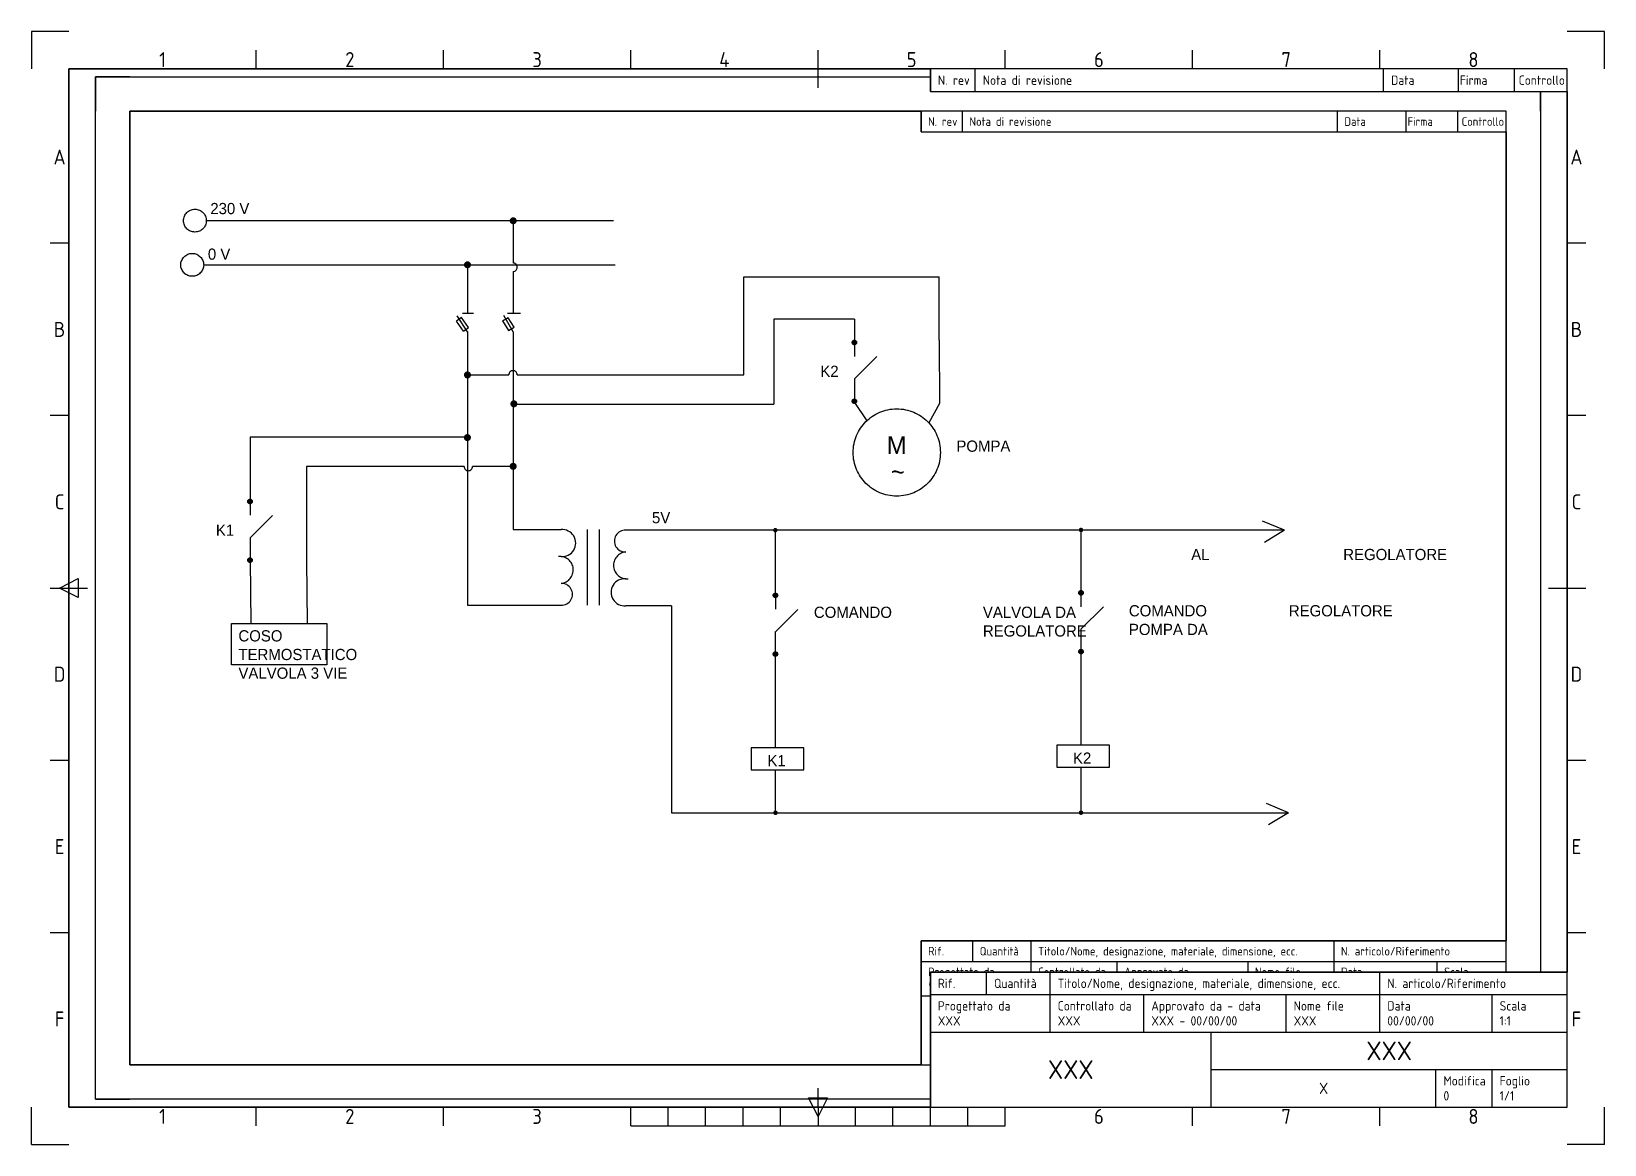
# Paper-space layout 'ISO A3 blocco di titolo' of a CAD drawing. Header units: millimetres. Extents: x 0 to 420, y 0 to 297.
# The model-space entities are those that its viewports show. They can reach past a viewport. Long polylines and large blocks are cut down to what shows.
import ezdxf
from ezdxf.enums import TextEntityAlignment as Align

# ---------------------------------------------------------------- set-up
doc = ezdxf.new("R2010")
doc.units = ezdxf.units.MM
doc.header["$LTSCALE"] = 0.5
for name, color, linetype in [('FRAME 025', 7, 'Continuous'), ('FRAME 050', 6, 'Continuous'), ('FRAME 070', 5, 'Continuous'), ('FRAME 200', 8, 'Continuous'), ('griglia', 254, 'Continuous'), ('TESTO', 7, 'Continuous'), ('Title Block', 7, 'Continuous'), ('TUBAZIONI', 7, 'Continuous'), ('Viewport', 7, 'Continuous')]:
    doc.layers.add(name, color=color, linetype=linetype)
doc.styles.add('ISO Proportional', font='isocp.shx')

# ---------------------------------------------------------------- blocks, each defined once
blk = doc.blocks.new('ISO A3 title block')
at = {"layer": 'FRAME 050'}
for p, q in [((60, 287), (60, 292)), ((110, 287), (110, 292)), ((160, 287), (160, 292)), ((210, 282), (210, 292)), ((260, 287), (260, 292)), ((310, 287), (310, 292)), ((360, 287), (360, 292)), ((10, 240.5), (5, 240.5)), ((415, 240.5), (410, 240.5)), ((10, 194.5), (5, 194.5)), ((415, 194.5), (410, 194.5)), ((5, 148.5), (15, 148.5)), ((7.5, 148.5), (12.5, 151)), ((12.5, 146), (7.5, 148.5)), ((12.5, 151), (12.5, 146)), ((405, 148.5), (415, 148.5)), ((10, 102.5), (5, 102.5)), ((415, 102.5), (410, 102.5)), ((10, 56.5), (5, 56.5)), ((415, 56.5), (410, 56.5)), ((210, 10), (210, 15)), ((60, 5), (60, 10)), ((110, 5), (110, 10)), ((160, 5), (160, 10)), ((170, 5), (170, 10)), ((180, 5), (180, 10)), ((190, 5), (190, 10)), ((200, 5), (200, 10)), ((207.5, 12.5), (212.5, 12.5)), ((210, 7.5), (207.5, 12.5)), ((212.5, 12.5), (210, 7.5)), ((210, 10), (210, 5)), ((220, 5), (220, 10)), ((230, 5), (230, 10)), ((240, 5), (240, 10)), ((250, 5), (250, 10)), ((260, 5), (260, 10)), ((310, 5), (310, 10)), ((360, 5), (360, 10)), ((160, 5), (260, 5))]:
    blk.add_line(p, q, dxfattribs=at)
at = {"layer": 'FRAME 070'}
for p, q in [((410, 287), (10, 287)), ((10, 287), (10, 10)), ((240, 281), (240, 287)), ((252, 281), (252, 287)), ((361, 281), (361, 287)), ((381, 281), (381, 287)), ((396, 281), (396, 287)), ((410, 10), (410, 287)), ((240, 281), (410, 281)), ((240, 46), (410, 46)), ((240, 40), (240, 46)), ((255, 40), (255, 46)), ((272, 40), (272, 46)), ((360, 40), (360, 46)), ((240, 40), (410, 40)), ((240, 10), (240, 40)), ((272, 30), (272, 40)), ((297, 30), (297, 40)), ((335, 30), (335, 40)), ((360, 30), (360, 40)), ((390, 30), (390, 40)), ((240, 30), (410, 30)), ((315, 10), (315, 30)), ((315, 20), (410, 20)), ((375, 10), (375, 20)), ((390, 10), (390, 20)), ((10, 10), (410, 10))]:
    blk.add_line(p, q, dxfattribs=at)
at = {"layer": 'FRAME 200'}
for p, q in [((0, 297), (0, 287)), ((10, 297), (0, 297)), ((420, 297), (410, 297)), ((420, 287), (420, 297)), ((0, 0), (0, 10)), ((420, 0), (420, 10)), ((0, 0), (10, 0)), ((420, 0), (410, 0))]:
    blk.add_line(p, q, dxfattribs=at)
at = {"layer": 'FRAME 025', "style": 'ISO Proportional'}
for s, p in [('N. rev', (242, 284)), ('Nota di revisione', (254, 284)), ('Data', (363, 284)), ('Firma', (381.36, 284)), ('Controllo', (397.08, 284)), ('Rif.', (242, 43)), ('Quantità', (257, 43)), ('Titolo/Nome, designazione, materiale, dimensione, ecc.', (274, 43)), ('N. articolo/Riferimento', (362, 43)), ('Progettato da', (242, 37)), ('Controllato da', (274, 37)), ('Approvato da - data', (299, 37)), ('Nome file', (337, 37)), ('Data', (362, 37)), ('Scala', (392, 37)), ('Modifica', (377, 17)), ('Foglio', (392, 17))]:
    blk.add_text(s, height=2.5, dxfattribs=at).set_placement(p, align=Align.MIDDLE_LEFT)
at = {"layer": 'FRAME 025', "style": 'ISO Proportional', "flags": 8}
for tag, p in [('PROGETTATO_DA', (242, 33)), ('CONTROLLATO_DA', (274, 33)), ('APPROVATO_DA_DATA', (299, 33)), ('NOMEFILE', (337, 33)), ('DATA', (362, 33)), ('SCALA', (392, 33)), ('MODIFICA', (377, 13)), ('FOGLIO', (392, 13))]:
    blk.add_attdef(tag, text='', height=2.5, dxfattribs=at).set_placement(p, align=Align.MIDDLE_LEFT)
at = {"layer": 'FRAME 050', "style": 'ISO Proportional'}
for s, p in [('1', (35, 289.5)), ('2', (85, 289.5)), ('3', (135, 289.5)), ('4', (185, 289.5)), ('5', (235, 289.5)), ('6', (285, 289.5)), ('7', (335, 289.5)), ('8', (385, 289.5)), ('A', (7.5, 263.5)), ('A', (412.5, 263.5)), ('B', (7.5, 217.5)), ('B', (412.5, 217.5)), ('C', (7.5, 171.5)), ('C', (412.5, 171.5)), ('D', (7.5, 125.5)), ('D', (412.5, 125.5)), ('E', (7.5, 79.5)), ('E', (412.5, 79.5)), ('F', (7.5, 33.5)), ('F', (412.5, 33.5)), ('1', (35, 7.5)), ('2', (85, 7.5)), ('3', (135, 7.5)), ('6', (285, 7.5)), ('7', (335, 7.5)), ('8', (385, 7.5))]:
    blk.add_text(s, height=4, dxfattribs=at).set_placement(p, align=Align.MIDDLE)
at = {"layer": 'FRAME 050', "style": 'ISO Proportional', "flags": 8}
for tag, height, p in [('TITOLO', 5, (362.5, 25)), ('PROPRIETARIO', 5, (277.5, 20)), ('NUMERO_DISEGNO', 3, (345, 15))]:
    blk.add_attdef(tag, text='', height=height, dxfattribs=at).set_placement(p, align=Align.MIDDLE)

msp = doc.modelspace()

# ---------------------------------------------------------------- hatches: boundary and pattern name
at = {"true_color": 0xffffff}
h = msp.add_hatch(color=7, dxfattribs=at)
h.dxf.hatch_style = 1
h.paths.add_polyline_path([(120.38, 255.18), (122.42, 255.18, 1)])
h.paths.add_polyline_path([(122.42, 255.18), (120.38, 255.18, 1)])
h = msp.add_hatch(color=7, dxfattribs=at)
h.dxf.hatch_style = 1
h.paths.add_polyline_path([(107.1, 242.39), (109.14, 242.39, 1)])
h.paths.add_polyline_path([(109.14, 242.39), (107.1, 242.39, 1)])
h = msp.add_hatch(color=7, dxfattribs=at)
h.dxf.hatch_style = 1
h.paths.add_polyline_path([(107.09, 210.4), (109.14, 210.4, 1)])
h.paths.add_polyline_path([(109.14, 210.4), (107.09, 210.4, 1)])
h = msp.add_hatch(color=7, dxfattribs=at)
h.dxf.hatch_style = 1
h.paths.add_polyline_path([(120.58, 202), (122.63, 202, 1)])
h.paths.add_polyline_path([(122.63, 202), (120.58, 202, 1)])
h = msp.add_hatch(color=7, dxfattribs=at)
h.dxf.hatch_style = 1
h.paths.add_polyline_path([(109.12, 192.2), (107.07, 192.2, 1)])
h.paths.add_polyline_path([(107.07, 192.2), (109.12, 192.2, 1)])
h = msp.add_hatch(color=7, dxfattribs=at)
h.dxf.hatch_style = 1
h.paths.add_polyline_path([(122.42, 183.85), (120.37, 183.85, 1)])
h.paths.add_polyline_path([(120.37, 183.85), (122.42, 183.85, 1)])
at = {"layer": 'TESTO', "true_color": 0xffffff}
h = msp.add_hatch(color=7, dxfattribs=at)
h.paths.add_polyline_path([(220.58, 220.46, 0.414214), (219.93, 219.81, 0.414214), (220.58, 219.16)])
h.paths.add_polyline_path([(221.23, 219.81, 0.414214), (220.58, 220.46), (220.58, 219.16, 0.414214)])
h = msp.add_hatch(color=7, dxfattribs=at)
h.paths.add_polyline_path([(220.58, 203.4, 0.414214), (219.93, 202.75, 0.414214), (220.58, 202.1)])
h.paths.add_polyline_path([(220.58, 203.4), (220.58, 202.1, 0.414214), (221.23, 202.75, 0.414214)])
h = msp.add_hatch(color=7, dxfattribs=at)
h.paths.add_polyline_path([(44.91, 174.28, 0.414214), (44.26, 173.63, 0.414214), (44.91, 172.98)])
h.paths.add_polyline_path([(45.56, 173.63, 0.414214), (44.91, 174.28), (44.91, 172.98, 0.414214)])
h = msp.add_hatch(color=7, dxfattribs=at)
h.paths.add_polyline_path([(197.6, 165.95, 0.414214), (196.95, 165.3, 0.414214), (197.6, 164.65)])
h.paths.add_polyline_path([(198.25, 165.3, 0.414214), (197.6, 165.95), (197.6, 164.65, 0.414214)])
h = msp.add_hatch(color=7, dxfattribs=at)
h.paths.add_polyline_path([(286.45, 166.02, 0.414214), (285.8, 165.37, 0.414214), (286.45, 164.72)])
h.paths.add_polyline_path([(287.1, 165.37, 0.414214), (286.45, 166.02), (286.45, 164.72, 0.414214)])
h = msp.add_hatch(color=7, dxfattribs=at)
h.paths.add_polyline_path([(44.91, 157.23, 0.414214), (44.26, 156.58, 0.414214), (44.91, 155.93)])
h.paths.add_polyline_path([(44.91, 157.23), (44.91, 155.93, 0.414214), (45.56, 156.58, 0.414214)])
h = msp.add_hatch(color=7, dxfattribs=at)
h.paths.add_polyline_path([(197.63, 147, 0.414214), (196.98, 146.35, 0.414214), (197.63, 145.7)])
h.paths.add_polyline_path([(198.28, 146.35, 0.414214), (197.63, 147), (197.63, 145.7, 0.414214)])
h = msp.add_hatch(color=7, dxfattribs=at)
h.paths.add_polyline_path([(286.44, 147.74, 0.414214), (285.79, 147.09, 0.414214), (286.44, 146.44)])
h.paths.add_polyline_path([(287.09, 147.09, 0.414214), (286.44, 147.74), (286.44, 146.44, 0.414214)])
h = msp.add_hatch(color=7, dxfattribs=at)
h.paths.add_polyline_path([(197.63, 129.95, 0.414214), (196.98, 129.3, 0.414214), (197.63, 128.65)])
h.paths.add_polyline_path([(197.63, 129.95), (197.63, 128.65, 0.414214), (198.28, 129.3, 0.414214)])
h = msp.add_hatch(color=7, dxfattribs=at)
h.paths.add_polyline_path([(286.44, 130.68, 0.414214), (285.79, 130.03, 0.414214), (286.44, 129.38)])
h.paths.add_polyline_path([(286.44, 130.68), (286.44, 129.38, 0.414214), (287.09, 130.03, 0.414214)])
h = msp.add_hatch(color=7, dxfattribs=at)
h.paths.add_polyline_path([(197.64, 83.86, 0.414214), (196.99, 83.21, 0.414214), (197.64, 82.56)])
h.paths.add_polyline_path([(198.29, 83.21, 0.414214), (197.64, 83.86), (197.64, 82.56, 0.414214)])
h = msp.add_hatch(color=7, dxfattribs=at)
h.paths.add_polyline_path([(286.46, 83.88, 0.414214), (285.81, 83.23, 0.414214), (286.46, 82.58)])
h.paths.add_polyline_path([(287.11, 83.23, 0.414214), (286.46, 83.88), (286.46, 82.58, 0.414214)])

# ---------------------------------------------------------------- linework, layer by layer
for p, q in [((32.2, 255.21), (150.59, 255.21)), ((121.35, 254.52), (121.35, 242.92)), ((31.44, 242.37), (151, 242.37)), ((108.12, 242.37), (108.12, 228.33)), ((121.35, 240.45), (121.35, 228.33)), ((188.4, 210.4), (188.4, 238.88)), ((188.4, 238.88), (245.24, 238.88)), ((245.24, 220.45), (245.24, 238.88)), ((106.34, 227.05), (104.88, 226)), ((106.97, 223.1), (104.88, 226)), ((108.12, 222.91), (105.16, 227.52)), ((108.43, 224.14), (106.34, 227.05)), ((106.66, 228.33), (109.86, 228.33)), ((106.97, 223.1), (108.43, 224.14)), ((118.27, 226.08), (120.08, 223.28)), ((119.9, 227), (118.32, 225.98)), ((121.35, 222.91), (118.66, 227.62)), ((119.74, 228.33), (123.54, 228.33)), ((121.65, 224.3), (119.9, 227)), ((120.08, 223.28), (121.65, 224.3)), ((220.63, 226.6), (197.14, 226.6)), ((197.14, 226.6), (197.14, 201.92)), ((220.63, 226.6), (220.63, 220.04)), ((108.08, 222.97), (108.08, 166.15)), ((121.35, 222.91), (121.35, 165.45)), ((220.58, 219.81), (220.58, 215.78)), ((245.24, 220.45), (245.36, 202.12)), ((108.08, 210.4), (108.08, 210.4)), ((108.08, 210.4), (120.12, 210.4)), ((122.59, 210.4), (151.44, 210.4)), ((151.03, 210.4), (151.03, 210.4)), ((151.03, 210.4), (188.4, 210.4)), ((220.58, 209.22), (220.58, 202.75)), ((121.35, 201.92), (150.69, 201.92)), ((150.46, 201.92), (197.14, 201.92)), ((220.58, 202.37), (224.17, 197.07)), ((245.36, 202.12), (242.24, 196.44)), ((108.35, 192.28), (44.96, 192.28)), ((44.96, 192.28), (44.96, 173.86)), ((78.33, 183.81), (61.36, 183.81)), ((61.36, 183.81), (61.36, 173.48)), ((107.12, 183.81), (78.27, 183.81)), ((121.63, 183.81), (109.59, 183.81)), ((44.91, 173.63), (44.91, 169.61)), ((61.36, 173.48), (61.36, 156.03)), ((108.08, 166.15), (108.08, 143.5)), ((121.35, 165.45), (135.31, 165.45)), ((142.89, 165.45), (142.89, 143.5)), ((146.39, 165.45), (146.39, 143.5)), ((345.42, 165.31), (154.13, 165.31)), ((197.63, 147), (197.63, 165.31)), ((286.45, 147.02), (286.45, 164.68)), ((345.62, 165.28), (339.2, 167.95)), ((345.62, 165.28), (339.82, 161.76)), ((44.91, 163.04), (44.91, 156.58)), ((44.91, 156.58), (45.11, 138.16)), ((61.36, 156.49), (61.48, 138.16)), ((135.37, 157.65), (135.37, 157.64)), ((154.02, 158.94), (154.02, 158.95)), ((154.07, 151.16), (154.07, 151.16)), ((135.43, 149.86), (135.43, 149.85)), ((197.63, 146.35), (197.63, 142.33)), ((286.44, 147.09), (286.44, 143.06)), ((108.08, 143.5), (135.31, 143.5)), ((167.45, 143.36), (154.13, 143.36)), ((167.45, 143.36), (167.45, 83.21)), ((39.48, 138.16), (67.28, 138.16)), ((39.48, 126.18), (39.48, 138.16)), ((67.28, 138.16), (67.28, 126.18)), ((197.66, 102.08), (197.69, 135.82)), ((286.47, 102.82), (286.5, 136.56)), ((67.28, 126.18), (39.48, 126.18)), ((190.57, 102.08), (190.57, 95.7)), ((205.88, 102.08), (190.57, 102.08)), ((205.88, 95.7), (205.88, 102.08)), ((279.38, 102.82), (279.38, 96.43)), ((294.69, 102.82), (279.38, 102.82)), ((294.69, 96.43), (294.69, 102.82)), ((279.38, 96.43), (294.69, 96.43)), ((286.45, 83.29), (286.46, 96.43)), ((190.57, 95.7), (205.88, 95.7)), ((197.64, 83.21), (197.65, 95.7)), ((167.45, 83.21), (346.74, 83.21)), ((346.74, 83.21), (340.32, 85.88)), ((346.74, 83.21), (340.94, 79.69))]:
    msp.add_line(p, q)
for centre, radius in [((28.89, 255.21), 3.31), ((28.11, 242.37), 3.33), ((232.89, 187.87), 12.68)]:
    msp.add_circle(centre, radius)
for centre, radius, start, end in [((135.67, 161.55), 3.92, 264.8097, 95.1903), ((153.99, 162.13), 3.18, 87.5415, 272.4585), ((134.95, 153.75), 3.92, 275.3714, 95.3714), ((154.5, 155.06), 3.92, 95.3714, 275.3714), ((153.78, 147.26), 3.92, 84.8097, 275.1903), ((135.45, 146.67), 3.18, 267.5415, 92.4585)]:
    msp.add_arc(centre, radius, start, end)
at = {"layer": 'FRAME 070'}
for p, q in [((410, 287), (10, 287)), ((10, 287), (10, 10)), ((240, 281), (240, 287)), ((252, 281), (252, 287)), ((361, 281), (361, 287)), ((381, 281), (381, 287)), ((396, 281), (396, 287)), ((410, 10), (410, 287)), ((240, 281), (410, 281)), ((240, 46), (410, 46)), ((240, 40), (240, 46)), ((255, 40), (255, 46)), ((272, 40), (272, 46)), ((360, 40), (360, 46)), ((240, 40), (410, 40)), ((240, 10), (240, 40)), ((272, 30), (272, 40)), ((297, 30), (297, 40)), ((335, 30), (335, 40)), ((360, 30), (360, 40)), ((390, 30), (390, 40)), ((240, 30), (410, 30)), ((315, 10), (315, 30)), ((315, 20), (410, 20)), ((375, 10), (375, 20)), ((390, 10), (390, 20)), ((10, 10), (410, 10))]:
    msp.add_line(p, q, dxfattribs=at)
at = {"layer": 'FRAME 200'}
for p, q in [((0, 297), (0, 287)), ((10, 297), (0, 297)), ((420, 297), (410, 297)), ((420, 287), (420, 297)), ((0, 0), (0, 10)), ((420, 0), (420, 10)), ((0, 0), (10, 0)), ((420, 0), (410, 0))]:
    msp.add_line(p, q, dxfattribs=at)
at = {"layer": 'griglia'}
for p, q in [((0, 297), (420, 297)), ((0, 0), (0, 297)), ((420, 297), (420, 0)), ((420, 0), (0, 0))]:
    msp.add_line(p, q, dxfattribs=at)
at = {"layer": 'TESTO'}
for centre in [(220.58, 219.81), (220.58, 202.75), (44.91, 173.63), (44.91, 156.58), (197.63, 146.35), (286.44, 147.09), (197.63, 129.3), (286.44, 130.03)]:
    msp.add_circle(centre, 0.65, dxfattribs=at)
at = {"layer": 'TUBAZIONI'}
for p, q in [((220.58, 209.22), (227.08, 215.72)), ((44.91, 163.04), (51.41, 169.54)), ((197.63, 135.76), (204.13, 142.26)), ((286.44, 136.5), (292.94, 143))]:
    msp.add_line(p, q, dxfattribs=at)
for centre, start, end in [((121.35, 241.68), 270, 90), ((121.35, 210.4), 0, 180), ((108.35, 183.81), 180, 360)]:
    msp.add_arc(centre, 1.24, start, end, dxfattribs=at)
at = {"layer": 'Viewport'}
msp.add_lwpolyline([(10, 287), (240, 287), (240, 281), (410, 281), (410, 46), (240, 46), (240, 10), (10, 10)], close=True, dxfattribs=at)

# ---------------------------------------------------------------- texts
at = {"layer": 'FRAME 025', "style": 'ISO Proportional'}
for s, p in [('N. rev', (242, 284)), ('Nota di revisione', (254, 284)), ('Data', (363, 284)), ('Firma', (381.36, 284)), ('Controllo', (397.08, 284)), ('Rif.', (242, 43)), ('Quantità', (257, 43)), ('Titolo/Nome, designazione, materiale, dimensione, ecc.', (274, 43)), ('N. articolo/Riferimento', (362, 43)), ('Progettato da', (242, 37)), ('Controllato da', (274, 37)), ('Approvato da ', (299, 37)), ('Nome file', (337, 37)), ('Data', (362, 37)), ('Scala', (392, 37))]:
    msp.add_text(s, height=2.5, dxfattribs=at).set_placement(p, align=Align.MIDDLE_LEFT)
at = {"layer": 'griglia', "insert": (242.12, 33.87), "char_height": 1, "attachment_point": 1}
msp.add_mtext('Fusco Alberto e Campello Manuel', dxfattribs=at)
at = {"layer": 'griglia', "char_height": 2.5, "attachment_point": 1}
for s, width, insert in [('Schema elettrico di alimentazione', 78.6221, (325.53, 26.49)), ('I.T.T.BARSANTI', 45.975, (262.07, 21.53))]:
    msp.add_mtext_dynamic_manual_height_columns(s, width=width, gutter_width=12.5, heights=[0], dxfattribs=dict(at, insert=insert))
at = {"layer": 'TUBAZIONI'}
note = msp.add_mtext_dynamic_manual_height_columns('230 ', width=15.069, gutter_width=12.5, heights=[6.19, 0], dxfattribs=dict(at, insert=(33.36, 260.35), char_height=3.25, attachment_point=1))
for column, words in zip(note.columns.linked_columns, ['V']):
    column.text = words
at = {"layer": 'TUBAZIONI', "attachment_point": 1}
for s, width, heights, insert, char_height in [('0 V', 7.4048, [0], (32.66, 247.12), 3.25), ('K2', 15.069, [6.19], (210.67, 213.08), 3.25), ('M', 15.069, [6.19], (229.98, 192.59), 5.2), ('POMPA', 15.069, [6.19], (250.22, 191.33), 3.25), ('~', 15.069, [6.19], (231.18, 184.88), 5.2), ('5V', 15.069, [6.19], (161.74, 170.56), 3.25), ('K1', 15.069, [6.19], (35, 166.91), 3.25), ('K2', 15.069, [6.19], (284.11, 100.71), 3.25), ('K1', 15.069, [6.19], (195.3, 99.98), 3.25)]:
    msp.add_mtext_dynamic_manual_height_columns(s, width=width, gutter_width=12.5, heights=heights, dxfattribs=dict(at, insert=insert, char_height=char_height))
at = {"layer": 'TUBAZIONI'}
note = msp.add_mtext_dynamic_manual_height_columns('AL ', width=31.6858, gutter_width=12.5, heights=[6.4, 0], dxfattribs=dict(at, insert=(318.48, 159.86), char_height=3.25, attachment_point=1))
for column, words in zip(note.columns.linked_columns, ['REGOLATORE']):
    column.text = words
note = msp.add_mtext_dynamic_manual_height_columns('COMANDO ', width=36.6276, gutter_width=12.5, heights=[8.38, 0], dxfattribs=dict(at, insert=(208.8, 143.07), char_height=3.25, attachment_point=1))
for column, words in zip(note.columns.linked_columns, ['VALVOLA DA REGOLATORE']):
    column.text = words
note = msp.add_mtext_dynamic_manual_height_columns('COMANDO POMPA DA ', width=33.9987, gutter_width=12.5, heights=[9.38, 0], dxfattribs=dict(at, insert=(300.36, 143.51), char_height=3.25, attachment_point=1))
for column, words in zip(note.columns.linked_columns, ['REGOLATORE']):
    column.text = words
note = msp.add_mtext_dynamic_manual_height_columns('COSO TERMOSTATICO\\PVALVOLA 3 ', width=34.9059, gutter_width=12.5, heights=[17.71, 0], dxfattribs=dict(at, insert=(41.54, 136.23), char_height=3.25, attachment_point=1))
for column, words in zip(note.columns.linked_columns, ['VIE']):
    column.text = words

psp = doc.layouts.new('ISO A3 blocco di titolo')

# ---------------------------------------------------------------- linework, layer by layer
at = {"layer": 'Viewport'}
psp.add_lwpolyline([(10, 287), (240, 287), (240, 281), (410, 281), (410, 46), (240, 46), (240, 10), (10, 10)], close=True, dxfattribs=at)

# ---------------------------------------------------------------- block references
at = {"layer": 'Title Block'}
ref = psp.add_blockref('ISO A3 title block', (0, 0), dxfattribs=at)
ref.add_attrib('NOMEFILE', 'XXX', dxfattribs={"layer": 'FRAME 025', "height": 2.5, "style": 'ISO Proportional'}).set_placement((337, 33), align=Align.MIDDLE_LEFT)
ref.add_attrib('NUMERO_DISEGNO', 'X', dxfattribs={"layer": 'FRAME 050', "height": 3, "style": 'ISO Proportional'}).set_placement((345, 15), align=Align.MIDDLE)
ref.add_attrib('PROPRIETARIO', 'XXX', dxfattribs={"layer": 'FRAME 050', "height": 5, "style": 'ISO Proportional'}).set_placement((277.5, 20), align=Align.MIDDLE)
ref.add_attrib('CONTROLLATO_DA', 'XXX', dxfattribs={"layer": 'FRAME 025', "height": 2.5, "style": 'ISO Proportional'}).set_placement((274, 33), align=Align.MIDDLE_LEFT)
ref.add_attrib('PROGETTATO_DA', 'XXX', dxfattribs={"layer": 'FRAME 025', "height": 2.5, "style": 'ISO Proportional'}).set_placement((242, 33), align=Align.MIDDLE_LEFT)
ref.add_attrib('APPROVATO_DA_DATA', 'XXX - 00/00/00', dxfattribs={"layer": 'FRAME 025', "height": 2.5, "style": 'ISO Proportional'}).set_placement((299, 33), align=Align.MIDDLE_LEFT)
ref.add_attrib('DATA', '00/00/00', dxfattribs={"layer": 'FRAME 025', "height": 2.5, "style": 'ISO Proportional'}).set_placement((362, 33), align=Align.MIDDLE_LEFT)
ref.add_attrib('TITOLO', 'XXX', dxfattribs={"layer": 'FRAME 050', "height": 5, "style": 'ISO Proportional'}).set_placement((362.5, 25), align=Align.MIDDLE)
ref.add_attrib('SCALA', '1:1', dxfattribs={"layer": 'FRAME 025', "height": 2.5, "style": 'ISO Proportional'}).set_placement((392, 33), align=Align.MIDDLE_LEFT)
ref.add_attrib('MODIFICA', '0', dxfattribs={"layer": 'FRAME 025', "height": 2.5, "style": 'ISO Proportional'}).set_placement((377, 13), align=Align.MIDDLE_LEFT)
ref.add_attrib('FOGLIO', '1/1', dxfattribs={"layer": 'FRAME 025', "height": 2.5, "style": 'ISO Proportional'}).set_placement((392, 13), align=Align.MIDDLE_LEFT)

# ---------------------------------------------------------------- viewports
at = {"layer": 'Viewport'}
vp = psp.add_viewport(center=(210, 148.5), size=(400, 277), view_center_point=(210, 148.5), view_height=301.5575, dxfattribs=at)
vp.dxf.flags = 0x10000  # cut along an outline
vp.dxf.clipping_boundary_handle = psp.add_lwpolyline([(10, 287), (240, 287), (240, 281), (410, 281), (410, 46), (240, 46), (240, 10), (10, 10)], format="xyb", close=True, dxfattribs={"invisible": 1}).dxf.handle

doc.saveas('drawing.dxf')
